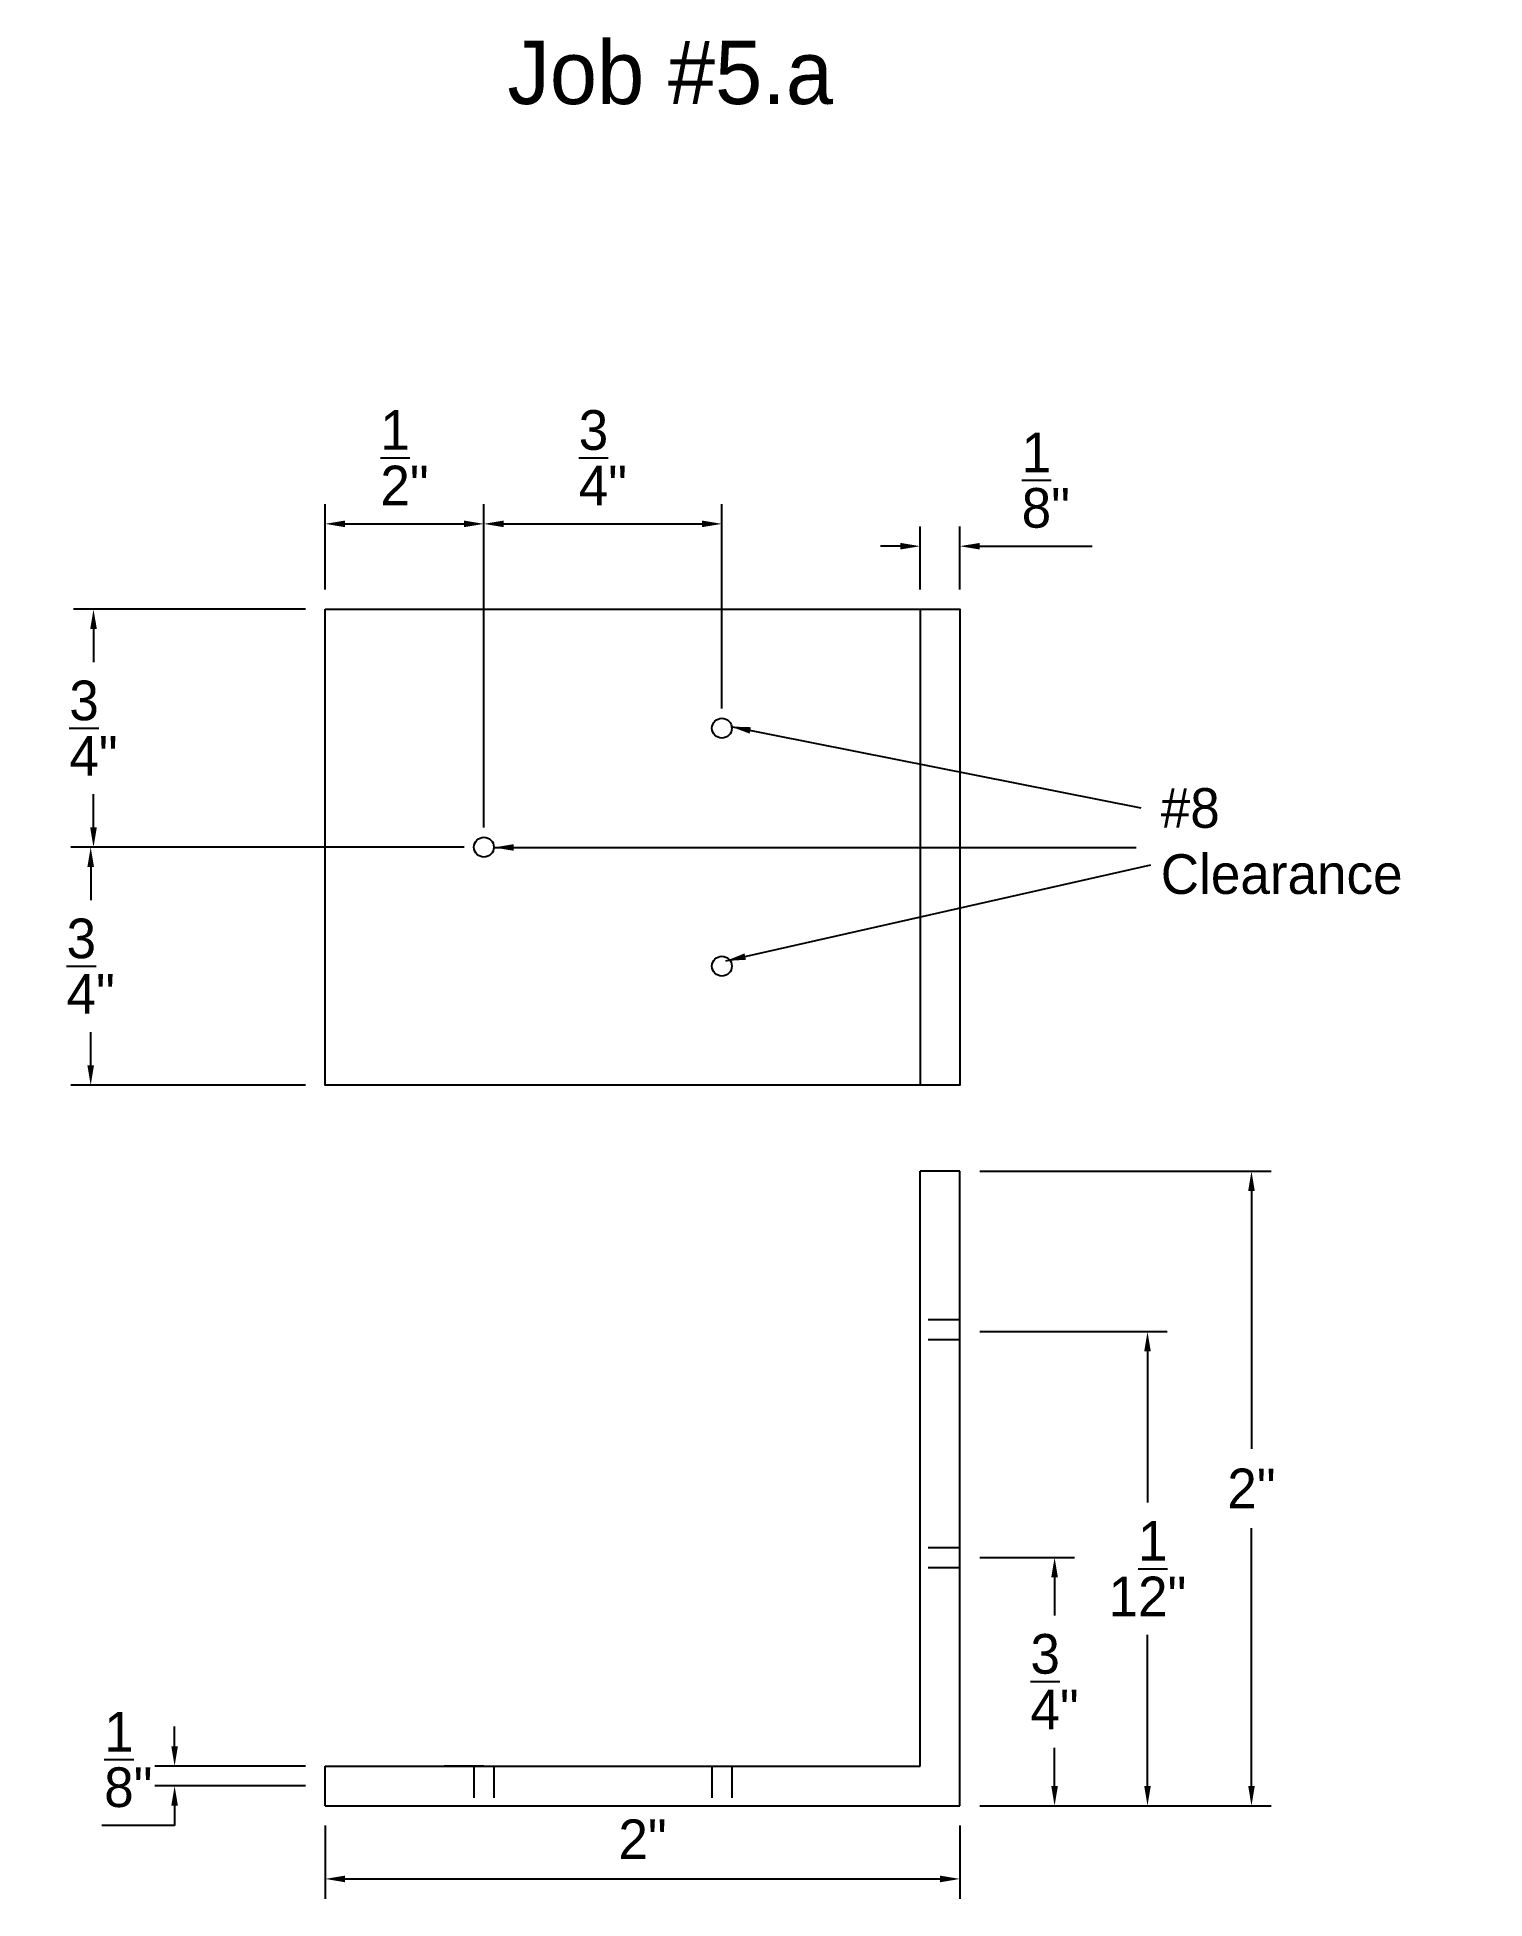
# Model space of a CAD drawing. Header units: millimetres. Extents: x 1086.46 to 1091.02, y 1534.6 to 1540.47.
import ezdxf

# ---------------------------------------------------------------- set-up
doc = ezdxf.new("R2010")
doc.units = ezdxf.units.MM
doc.header["$LTSCALE"] = 0.005
doc.linetypes.add('DASHED2', pattern=[9.525, 6.35, -3.175])
doc.layers.get('0').update_dxf_attribs({"color": 1})
doc.layers.add('dimensions', color=5, linetype='Continuous')
doc.layers.add('hidden lines', color=1, linetype='DASHED2')
doc.dimstyles.new('ISO-25', dxfattribs={"dimtxt": 0.125, "dimasz": 0.0625, "dimexe": 0.0625, "dimexo": 0.0625, "dimgap": 0.0625, "dimtad": 1, "dimtih": 1, "dimtoh": 1, "dimlunit": 4, "dimtxsty": 'Standard', "dimcen": 0, "dimadec": 0, "dimazin": 0, "dimtfac": 1, "dimtofl": 0, "dimtmove": 0, "dimatfit": 3, "dimfxl": 1, "dimarcsym": 0})

# ---------------------------------------------------------------- blocks, each defined once
blk = doc.blocks.new('*D2')
at = {"layer": 'Defpoints', "color": 0}
for p in [(1087.366, 1534.8913), (1089.366, 1534.8913), (1089.366, 1534.6605)]:
    blk.add_point(p, dxfattribs=at)
at = {"layer": 'dimensions', "color": 0, "lineweight": -2}
for p, q in [((1087.366, 1534.8288), (1087.366, 1534.598)), ((1089.366, 1534.8288), (1089.366, 1534.598)), ((1087.4285, 1534.6605), (1089.3035, 1534.6605))]:
    blk.add_line(p, q, dxfattribs=at)
at = {"layer": 'dimensions', "color": 0}
for points in [[(1087.4285, 1534.6709), (1087.4285, 1534.65), (1087.366, 1534.6605)], [(1089.3035, 1534.6709), (1089.3035, 1534.65), (1089.366, 1534.6605)]]:
    blk.add_solid(points, dxfattribs=at)
at = {"layer": 'dimensions', "color": 0, "insert": (1088.366, 1534.7855), "char_height": 0.125, "attachment_point": 5}
blk.add_mtext('2"', dxfattribs=at)
blk = doc.blocks.new('*D3')
at = {"layer": 'Defpoints', "color": 0}
for p in [(1089.366, 1536.8913), (1089.366, 1534.8913), (1090.2847, 1534.8913)]:
    blk.add_point(p, dxfattribs=at)
at = {"layer": 'dimensions', "color": 0, "lineweight": -2}
for p, q in [((1089.4285, 1536.8913), (1090.3472, 1536.8913)), ((1090.2847, 1536.8288), (1090.2847, 1536.0163)), ((1090.2847, 1534.9538), (1090.2847, 1535.7663)), ((1089.4285, 1534.8913), (1090.3472, 1534.8913))]:
    blk.add_line(p, q, dxfattribs=at)
at = {"layer": 'dimensions', "color": 0}
for points in [[(1090.2743, 1536.8288), (1090.2951, 1536.8288), (1090.2847, 1536.8913)], [(1090.2743, 1534.9538), (1090.2951, 1534.9538), (1090.2847, 1534.8913)]]:
    blk.add_solid(points, dxfattribs=at)
at = {"layer": 'dimensions', "color": 0, "insert": (1090.2847, 1535.8913), "char_height": 0.125, "attachment_point": 5}
blk.add_mtext('2"', dxfattribs=at)
blk = doc.blocks.new('*D4')
at = {"layer": 'Defpoints', "color": 0}
for p in [(1086.6359, 1538.6623), (1087.366, 1538.6623), (1087.866, 1537.9123)]:
    blk.add_point(p, dxfattribs=at)
at = {"layer": 'dimensions', "color": 0, "lineweight": -2}
for p, q in [((1087.3035, 1538.6623), (1086.5734, 1538.6623)), ((1086.6359, 1538.5998), (1086.6359, 1538.4957)), ((1086.6359, 1537.9748), (1086.6359, 1538.079)), ((1087.8035, 1537.9123), (1086.5734, 1537.9123))]:
    blk.add_line(p, q, dxfattribs=at)
at = {"layer": 'dimensions', "color": 0}
for points in [[(1086.6255, 1538.5998), (1086.6464, 1538.5998), (1086.6359, 1538.6623)], [(1086.6255, 1537.9748), (1086.6464, 1537.9748), (1086.6359, 1537.9123)]]:
    blk.add_solid(points, dxfattribs=at)
at = {"layer": 'dimensions', "color": 0, "insert": (1086.6359, 1538.2873), "char_height": 0.125, "attachment_point": 5}
blk.add_mtext('{\\H1.000000x;\\S3/4;}"', dxfattribs=at)
blk = doc.blocks.new('*D5')
at = {"layer": 'Defpoints', "color": 0}
for p in [(1087.866, 1537.9123), (1086.6271, 1537.1623), (1087.366, 1537.1623)]:
    blk.add_point(p, dxfattribs=at)
at = {"layer": 'dimensions', "color": 0, "lineweight": -2}
for p, q in [((1087.8035, 1537.9123), (1086.5646, 1537.9123)), ((1086.6271, 1537.8498), (1086.6271, 1537.7457)), ((1086.6271, 1537.2248), (1086.6271, 1537.329)), ((1087.3035, 1537.1623), (1086.5646, 1537.1623))]:
    blk.add_line(p, q, dxfattribs=at)
at = {"layer": 'dimensions', "color": 0}
for points in [[(1086.6167, 1537.8498), (1086.6375, 1537.8498), (1086.6271, 1537.9123)], [(1086.6167, 1537.2248), (1086.6375, 1537.2248), (1086.6271, 1537.1623)]]:
    blk.add_solid(points, dxfattribs=at)
at = {"layer": 'dimensions', "color": 0, "insert": (1086.6271, 1537.5373), "char_height": 0.125, "attachment_point": 5}
blk.add_mtext('{\\H1.000000x;\\S3/4;}"', dxfattribs=at)
blk = doc.blocks.new('*D6')
at = {"layer": 'Defpoints', "color": 0}
for p in [(1088.616, 1538.9313), (1088.616, 1538.2873), (1087.866, 1537.9123)]:
    blk.add_point(p, dxfattribs=at)
at = {"layer": 'dimensions', "color": 0, "lineweight": -2}
for p, q in [((1087.866, 1537.9748), (1087.866, 1538.9938)), ((1088.616, 1538.3498), (1088.616, 1538.9938)), ((1087.9285, 1538.9313), (1088.5535, 1538.9313))]:
    blk.add_line(p, q, dxfattribs=at)
at = {"layer": 'dimensions', "color": 0}
for points in [[(1087.9285, 1538.9418), (1087.9285, 1538.9209), (1087.866, 1538.9313)], [(1088.5535, 1538.9418), (1088.5535, 1538.9209), (1088.616, 1538.9313)]]:
    blk.add_solid(points, dxfattribs=at)
at = {"layer": 'dimensions', "color": 0, "insert": (1088.241, 1539.1397), "char_height": 0.125, "attachment_point": 5}
blk.add_mtext('{\\H1.000000x;\\S3/4;}"', dxfattribs=at)
blk = doc.blocks.new('*D7')
at = {"layer": 'Defpoints', "color": 0}
for p in [(1087.866, 1538.9313), (1087.366, 1538.6623), (1087.866, 1538.4843)]:
    blk.add_point(p, dxfattribs=at)
at = {"layer": 'dimensions', "color": 0, "lineweight": -2}
for p, q in [((1087.366, 1538.7248), (1087.366, 1538.9938)), ((1087.866, 1538.5468), (1087.866, 1538.9938)), ((1087.4285, 1538.9313), (1087.8035, 1538.9313))]:
    blk.add_line(p, q, dxfattribs=at)
at = {"layer": 'dimensions', "color": 0}
for points in [[(1087.4285, 1538.9418), (1087.4285, 1538.9209), (1087.366, 1538.9313)], [(1087.8035, 1538.9418), (1087.8035, 1538.9209), (1087.866, 1538.9313)]]:
    blk.add_solid(points, dxfattribs=at)
at = {"layer": 'dimensions', "color": 0, "insert": (1087.616, 1539.1397), "char_height": 0.125, "attachment_point": 5}
blk.add_mtext('{\\H1.000000x;\\S1/2;}"', dxfattribs=at)
blk = doc.blocks.new('*D8')
at = {"layer": 'Defpoints', "color": 0}
for p in [(1089.366, 1538.8609), (1089.241, 1538.6623), (1089.366, 1538.6623)]:
    blk.add_point(p, dxfattribs=at)
at = {"layer": 'dimensions', "color": 0, "lineweight": -2}
for p, q in [((1089.241, 1538.7248), (1089.241, 1538.9234)), ((1089.366, 1538.7248), (1089.366, 1538.9234)), ((1089.1785, 1538.8609), (1089.116, 1538.8609)), ((1089.4285, 1538.8609), (1089.7826, 1538.8609))]:
    blk.add_line(p, q, dxfattribs=at)
at = {"layer": 'dimensions', "color": 0}
for points in [[(1089.1785, 1538.8713), (1089.1785, 1538.8505), (1089.241, 1538.8609)], [(1089.4285, 1538.8713), (1089.4285, 1538.8505), (1089.366, 1538.8609)]]:
    blk.add_solid(points, dxfattribs=at)
at = {"layer": 'dimensions', "color": 0, "insert": (1089.6368, 1539.0692), "char_height": 0.125, "attachment_point": 5}
blk.add_mtext('{\\H1.000000x;\\S1/8;}"', dxfattribs=at)
blk = doc.blocks.new('*D9')
at = {"layer": 'Defpoints', "color": 0}
for p in [(1087.366, 1535.0163), (1086.8915, 1534.9538), (1087.366, 1534.9538)]:
    blk.add_point(p, dxfattribs=at)
at = {"layer": 'dimensions', "color": 0, "lineweight": -2}
for p, q in [((1086.8915, 1535.0788), (1086.8915, 1535.1413)), ((1087.3035, 1535.0163), (1086.829, 1535.0163)), ((1087.3035, 1534.9538), (1086.829, 1534.9538)), ((1086.8915, 1534.8913), (1086.8915, 1534.8288)), ((1086.8915, 1534.8288), (1086.6624, 1534.8288))]:
    blk.add_line(p, q, dxfattribs=at)
at = {"layer": 'dimensions', "color": 0}
for points in [[(1086.8811, 1535.0788), (1086.9019, 1535.0788), (1086.8915, 1535.0163)], [(1086.8811, 1534.8913), (1086.9019, 1534.8913), (1086.8915, 1534.9538)]]:
    blk.add_solid(points, dxfattribs=at)
at = {"layer": 'dimensions', "color": 0, "insert": (1086.7457, 1535.0371), "char_height": 0.125, "attachment_point": 5}
blk.add_mtext('{\\H1.000000x;\\S1/8;}"', dxfattribs=at)
blk = doc.blocks.new('*D10')
at = {"layer": 'Defpoints', "color": 0}
for p in [(1089.366, 1535.6736), (1089.6643, 1535.6736), (1089.366, 1534.8913)]:
    blk.add_point(p, dxfattribs=at)
at = {"layer": 'dimensions', "color": 0, "lineweight": -2}
for p, q in [((1089.4285, 1535.6736), (1089.7268, 1535.6736)), ((1089.6643, 1535.6111), (1089.6643, 1535.4908)), ((1089.6643, 1534.9538), (1089.6643, 1535.0741)), ((1089.4285, 1534.8913), (1089.7268, 1534.8913))]:
    blk.add_line(p, q, dxfattribs=at)
at = {"layer": 'dimensions', "color": 0}
for points in [[(1089.6538, 1535.6111), (1089.6747, 1535.6111), (1089.6643, 1535.6736)], [(1089.6538, 1534.9538), (1089.6747, 1534.9538), (1089.6643, 1534.8913)]]:
    blk.add_solid(points, dxfattribs=at)
at = {"layer": 'dimensions', "color": 0, "insert": (1089.6643, 1535.2824), "char_height": 0.125, "attachment_point": 5}
blk.add_mtext('{\\H1.000000x;\\S3/4;}"', dxfattribs=at)
blk = doc.blocks.new('*D11')
at = {"layer": 'Defpoints', "color": 0}
for p in [(1089.366, 1536.3854), (1089.957, 1536.3854), (1089.366, 1534.8913)]:
    blk.add_point(p, dxfattribs=at)
at = {"layer": 'dimensions', "color": 0, "lineweight": -2}
for p, q in [((1089.4285, 1536.3854), (1090.0195, 1536.3854)), ((1089.957, 1536.3229), (1089.957, 1535.8467)), ((1089.957, 1534.9538), (1089.957, 1535.43)), ((1089.4285, 1534.8913), (1090.0195, 1534.8913))]:
    blk.add_line(p, q, dxfattribs=at)
at = {"layer": 'dimensions', "color": 0}
for points in [[(1089.9466, 1536.3229), (1089.9674, 1536.3229), (1089.957, 1536.3854)], [(1089.9466, 1534.9538), (1089.9674, 1534.9538), (1089.957, 1534.8913)]]:
    blk.add_solid(points, dxfattribs=at)
at = {"layer": 'dimensions', "color": 0, "insert": (1089.957, 1535.6383), "char_height": 0.125, "attachment_point": 5}
blk.add_mtext('1{\\H1.000000x;\\S1/2;}"', dxfattribs=at)

msp = doc.modelspace()

# ---------------------------------------------------------------- linework, layer by layer
for p, q in [((1089.241, 1538.6623), (1089.241, 1537.1623)), ((1089.366, 1536.8913), (1089.241, 1536.8913)), ((1089.241, 1535.0163), (1089.241, 1536.8913)), ((1089.366, 1534.8913), (1089.366, 1536.8913)), ((1087.366, 1534.8913), (1087.366, 1535.0163)), ((1087.366, 1535.0163), (1089.241, 1535.0163)), ((1087.866, 1535.0163), (1087.741, 1535.0163)), ((1087.366, 1534.8913), (1089.366, 1534.8913))]:
    msp.add_line(p, q)
msp.add_lwpolyline([(1087.366, 1538.6623), (1089.366, 1538.6623), (1089.366, 1537.1623), (1087.366, 1537.1623)], close=True)
for centre in [(1088.616, 1538.2873), (1087.866, 1537.9123), (1088.616, 1537.5373)]:
    msp.add_circle(centre, 0.0312)
at = {"layer": 'hidden lines'}
for p, q in [((1089.366, 1536.4225), (1089.241, 1536.4225)), ((1089.366, 1536.36), (1089.241, 1536.36)), ((1089.366, 1535.7038), (1089.241, 1535.7038)), ((1089.366, 1535.6413), (1089.241, 1535.6413)), ((1087.8347, 1535.0163), (1087.8347, 1534.8913)), ((1087.8972, 1535.0163), (1087.8972, 1534.8913)), ((1088.5847, 1535.0163), (1088.5847, 1534.8913)), ((1088.5847, 1535.0163), (1088.5847, 1534.8913)), ((1088.6472, 1535.0163), (1088.6472, 1534.8913))]:
    msp.add_line(p, q, dxfattribs=at)

# ---------------------------------------------------------------- texts
at = {"layer": 'Defpoints'}
msp.add_text('Job #5.a', height=0.2, dxfattribs=at).set_placement((1087.9402, 1540.2544))
at = {"layer": 'dimensions', "insert": (1089.9989, 1538.0984), "char_height": 0.125, "width": 0.2, "attachment_point": 1}
msp.add_mtext('#8 Clearance', dxfattribs=at)

# ---------------------------------------------------------------- dimensions: what is measured, and where the dimension line sits
at = {"layer": 'dimensions'}
for base, p1, p2, picture, middle in [((1087.866, 1538.9313), (1087.366, 1538.6623), (1087.866, 1538.4843), '*D7', (1087.616, 1539.1397)), ((1088.616, 1538.9313), (1087.866, 1537.9123), (1088.616, 1538.2873), '*D6', (1088.241, 1539.1397)), ((1089.366, 1534.6605), (1087.366, 1534.8913), (1089.366, 1534.8913), '*D2', (1088.366, 1534.7855))]:
    dim = msp.add_linear_dim(base=base, p1=p1, p2=p2, dimstyle='ISO-25', dxfattribs=at)
    dim.commit()
    dim.dimension.update_dxf_attribs({"geometry": picture, "text_midpoint": middle})
dim = msp.add_linear_dim(base=(1089.366, 1538.8609), p1=(1089.241, 1538.6623), p2=(1089.366, 1538.6623), dimstyle='ISO-25', override={"dimdec": 3}, dxfattribs=at)
dim.commit()
dim.dimension.update_dxf_attribs({"geometry": '*D8', "text_midpoint": (1089.6368, 1539.0692)})
for base, p1, p2, picture, middle in [((1086.6359, 1538.6623), (1087.866, 1537.9123), (1087.366, 1538.6623), '*D4', (1086.6359, 1538.2873)), ((1086.6271, 1537.1623), (1087.866, 1537.9123), (1087.366, 1537.1623), '*D5', (1086.6271, 1537.5373)), ((1090.2847, 1534.8913), (1089.366, 1536.8913), (1089.366, 1534.8913), '*D3', (1090.2847, 1535.8913)), ((1089.957, 1536.3854), (1089.366, 1534.8913), (1089.366, 1536.3854), '*D11', (1089.957, 1535.6383)), ((1089.6643, 1535.6736), (1089.366, 1534.8913), (1089.366, 1535.6736), '*D10', (1089.6643, 1535.2824))]:
    dim = msp.add_linear_dim(base=base, p1=p1, p2=p2, angle=90, dimstyle='ISO-25', dxfattribs=at)
    dim.commit()
    dim.dimension.update_dxf_attribs({"geometry": picture, "text_midpoint": middle})
dim = msp.add_linear_dim(base=(1086.8915267584, 1534.9537843209), p1=(1087.3659662352, 1535.0162843209), p2=(1087.3659662352, 1534.9537843209), angle=90, dimstyle='ISO-25', override={"dimdec": 3}, dxfattribs=at)
dim.commit()
dim.dimension.update_dxf_attribs({"geometry": '*D9', "text_midpoint": (1086.7456934251, 1535.0371176542)})

# ---------------------------------------------------------------- leaders
at = {"layer": 'dimensions', "annotation_type": 0, "has_hookline": 1, "hookline_direction": 0, "text_width": 1.0208}
msp.add_leader([(1088.6442, 1538.2925), (1089.9364, 1538.0359)], dimstyle='ISO-25', override={"dimgap": 0.0625, "dimtad": 0}, dxfattribs=at)
at = {"layer": 'dimensions'}
for points in [[(1087.897, 1537.9114), (1089.9209, 1537.9114)], [(1088.6287, 1537.5537), (1089.9676, 1537.857)]]:
    msp.add_leader(points, dimstyle='ISO-25', override={"dimgap": 0.0625, "dimtad": 0}, dxfattribs=at)

doc.saveas('drawing.dxf')
